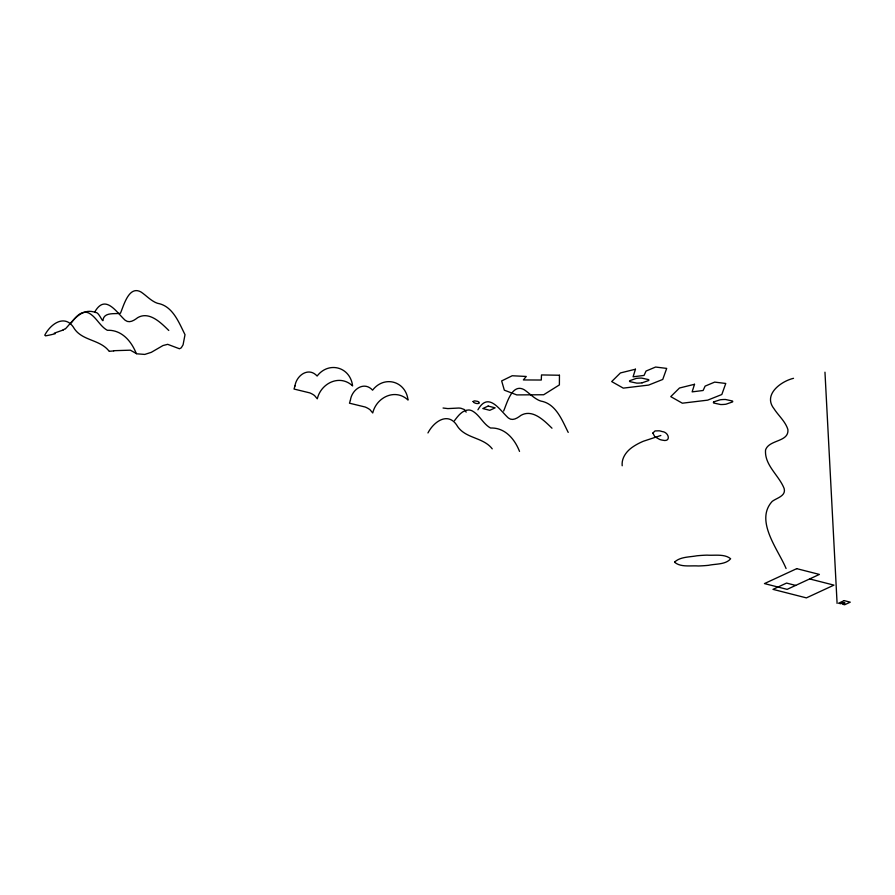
<?xml version="1.0" encoding="UTF-8"?>
<svg xmlns="http://www.w3.org/2000/svg" width="895" height="895" viewBox="0 0 895 895"><rect width="100%" height="100%" fill="white"/><g stroke="black" fill="none" stroke-linecap="round" stroke-linejoin="round"><path stroke-width="1.34" d="M503.639 411.018C507.006 403.242 512.13 382.747 524.302 389.784C528.923 392.905 532.782 397.1 537.738 399.741A24.545 17.229 65.2 0 0 540.916 401.083C556.03 403.779 562.127 420.348 568.213 432.408M65.559 328.711C73.356 320.32 81.825 307.354 95.642 312.5C99.076 311.784 103.451 325.03 103.138 319.168C104.95 312.053 114.896 314.212 120.433 313.272C123.801 305.508 128.925 285.013 141.097 292.05C145.717 295.171 149.577 299.355 154.533 301.995A24.545 17.229 65.2 0 0 157.71 303.338C172.824 306.034 178.922 322.614 185.008 334.663L183.083 344.799L181.26 347.819L179.481 348.77L167.689 344.329L162.98 345.548L151.277 352.339L144.766 354.42L136.778 353.805L130.357 350.18L113.575 350.706M44.75 335.211C51.004 323.151 65.727 313.474 74.453 328.879C82.81 340.961 100.05 339.473 109.033 351.108M427.955 432.945C434.209 420.896 448.932 411.219 457.658 426.613C466.015 438.695 483.255 437.219 492.239 448.842M71.264 322.927C74.811 318.251 79.14 312.243 85.651 312.243A12.496 8.771 65.2 0 1 89.343 313.328C96.626 317.535 99.949 326.239 107.333 330.289C121.552 329.684 131.397 341.029 136.331 353.659M454.47 420.672C458.016 415.985 462.346 409.988 468.857 409.977A12.496 8.771 65.2 0 1 472.549 411.073C479.832 415.269 483.155 423.973 490.538 428.023C504.758 427.43 514.603 438.763 519.525 451.404M94.713 312.075C105.274 293.336 116.395 312.254 125.177 320.265C129.361 323.621 134.25 320.309 137.718 317.635C149.375 310.934 161.078 322.938 168.775 330.468M477.919 409.809C488.48 391.07 499.6 410 508.382 417.999C512.567 421.366 517.455 418.043 520.924 415.369C532.581 408.679 544.283 420.684 551.98 428.202M63.332 329.942L54.271 333.164M793.518 378.317C780.809 381.371 762.842 394.661 774.007 408.724C778.493 415.705 785.34 421.377 787.891 429.488C789.133 442.331 769.085 439.333 765.549 449.984C764.341 465.232 779.086 475.379 784.177 488.614C786.168 496.087 776.614 497.978 772.195 501.39C754.451 520.767 778.404 549.843 786.067 568.504M660.846 435.485L643.292 441.269A72.305 25.552 -3 0 0 633.593 446.392C627.026 450.521 621.32 457.613 622.193 465.78M642.062 382.825L648.707 380.509A5.09 1.801 -3 0 0 648.618 379.614L641.614 378.093A13.19 4.665 -3 0 0 636.3 378.406L629.666 380.711A5.09 1.801 -3 0 0 629.744 381.606L636.759 383.127A13.19 4.665 -3 0 0 642.062 382.825M443.059 408.019L447.88 408.601L458.632 408.042A7.607 2.685 -3 0 1 460.903 408.265L464.471 409.586L466.15 412.136M809.651 578.931L833.939 585.129L806.406 597.882L772.989 589.357L786.548 583.081L795.666 585.408M824.966 372.186L837.093 603.409M109.403 351.299A47.804 6.433 -3.7 0 1 113.788 350.918M65.357 328.666A30.922 11.836 -1.5 0 1 63.109 329.875M55.3 333.667A46.764 16.636 -2.7 0 1 45.444 335.86M559.453 375.24L559.386 384.917L543.679 394.751L516.773 394.908L504.332 390.175L501.659 380.923L512.197 375.755L526.282 376.459L523.351 379.939L541.285 380.028L541.497 374.938L559.453 375.24M652.858 433.068L654.782 436.67L659.615 439.434A23.27 16.334 65.2 0 0 662.524 440.172C671.507 442.522 668.968 431.983 662.065 431.547A23.27 16.334 65.2 0 0 659.156 430.808L655.028 430.942L652.858 433.068M473.097 401.475L473.712 402.403A8.771 3.099 -3 0 0 475.111 403.074C476.118 403.746 480.839 404.025 478.87 402.023A8.771 3.099 -3 0 0 477.471 401.34L474.652 400.859L473.097 401.475M674.785 561.892L674.74 562.362C680.927 567.497 690.761 565.394 698.368 565.976A52.827 18.672 -3 0 0 708.549 565.316C715.631 563.738 725.789 564.745 730.633 558.748C724.447 553.613 714.613 555.717 707.005 555.135A52.827 18.672 -3 0 0 696.836 555.795C689.553 557.171 680.524 556.69 674.785 561.892M294.97 385.991L294.019 389.045L309.782 392.883A38.317 13.548 -3 0 1 314.57 395.601L317.3 398.834C320.947 383.116 339.831 373.853 352.596 385.913C350.325 366.861 328.733 360.965 317.121 376.034C308.529 366.547 296.357 375.475 294.97 385.991M350.426 400.132L349.475 403.197L365.238 407.035A38.317 13.548 -3 0 1 370.015 409.742L372.745 412.975C376.403 397.268 395.277 388.005 408.042 400.054C405.782 381.001 384.179 375.106 372.577 390.175C363.974 380.688 351.813 389.627 350.426 400.132M635.461 369.221L633.078 376.806L644.053 375.43L646.056 371.045L655.61 367.039L666.697 368.404L662.747 379.446L648.64 385.085L623.278 388.128L611.688 381.572L620.414 372.946L635.461 369.221M694.52 384.291L692.137 391.876L703.112 390.5L705.115 386.114L714.669 382.109L725.767 383.463L721.817 394.516L707.699 400.143L682.337 403.197L670.758 396.63L679.473 388.016L694.52 384.291M713.729 401.866L713.539 402.112A5.09 1.801 -3 0 0 713.628 403.007L720.643 404.529A13.19 4.665 -3 0 0 725.946 404.216L732.591 401.911A5.09 1.801 -3 0 0 732.502 401.016L725.498 399.494A13.19 4.665 -3 0 0 720.184 399.796L713.729 401.866M488.167 406.061L482.819 408.545L489.778 410.313L495.125 407.84L488.167 406.061M796.729 568.649L764.464 583.585L787.119 589.369L819.395 574.422L796.729 568.649M844.175 600.612L838.57 603.208L840.629 603.733L843.168 602.559L844.992 603.017L842.441 604.203L844.645 604.763L850.25 602.167L844.175 600.612"/></g></svg>
